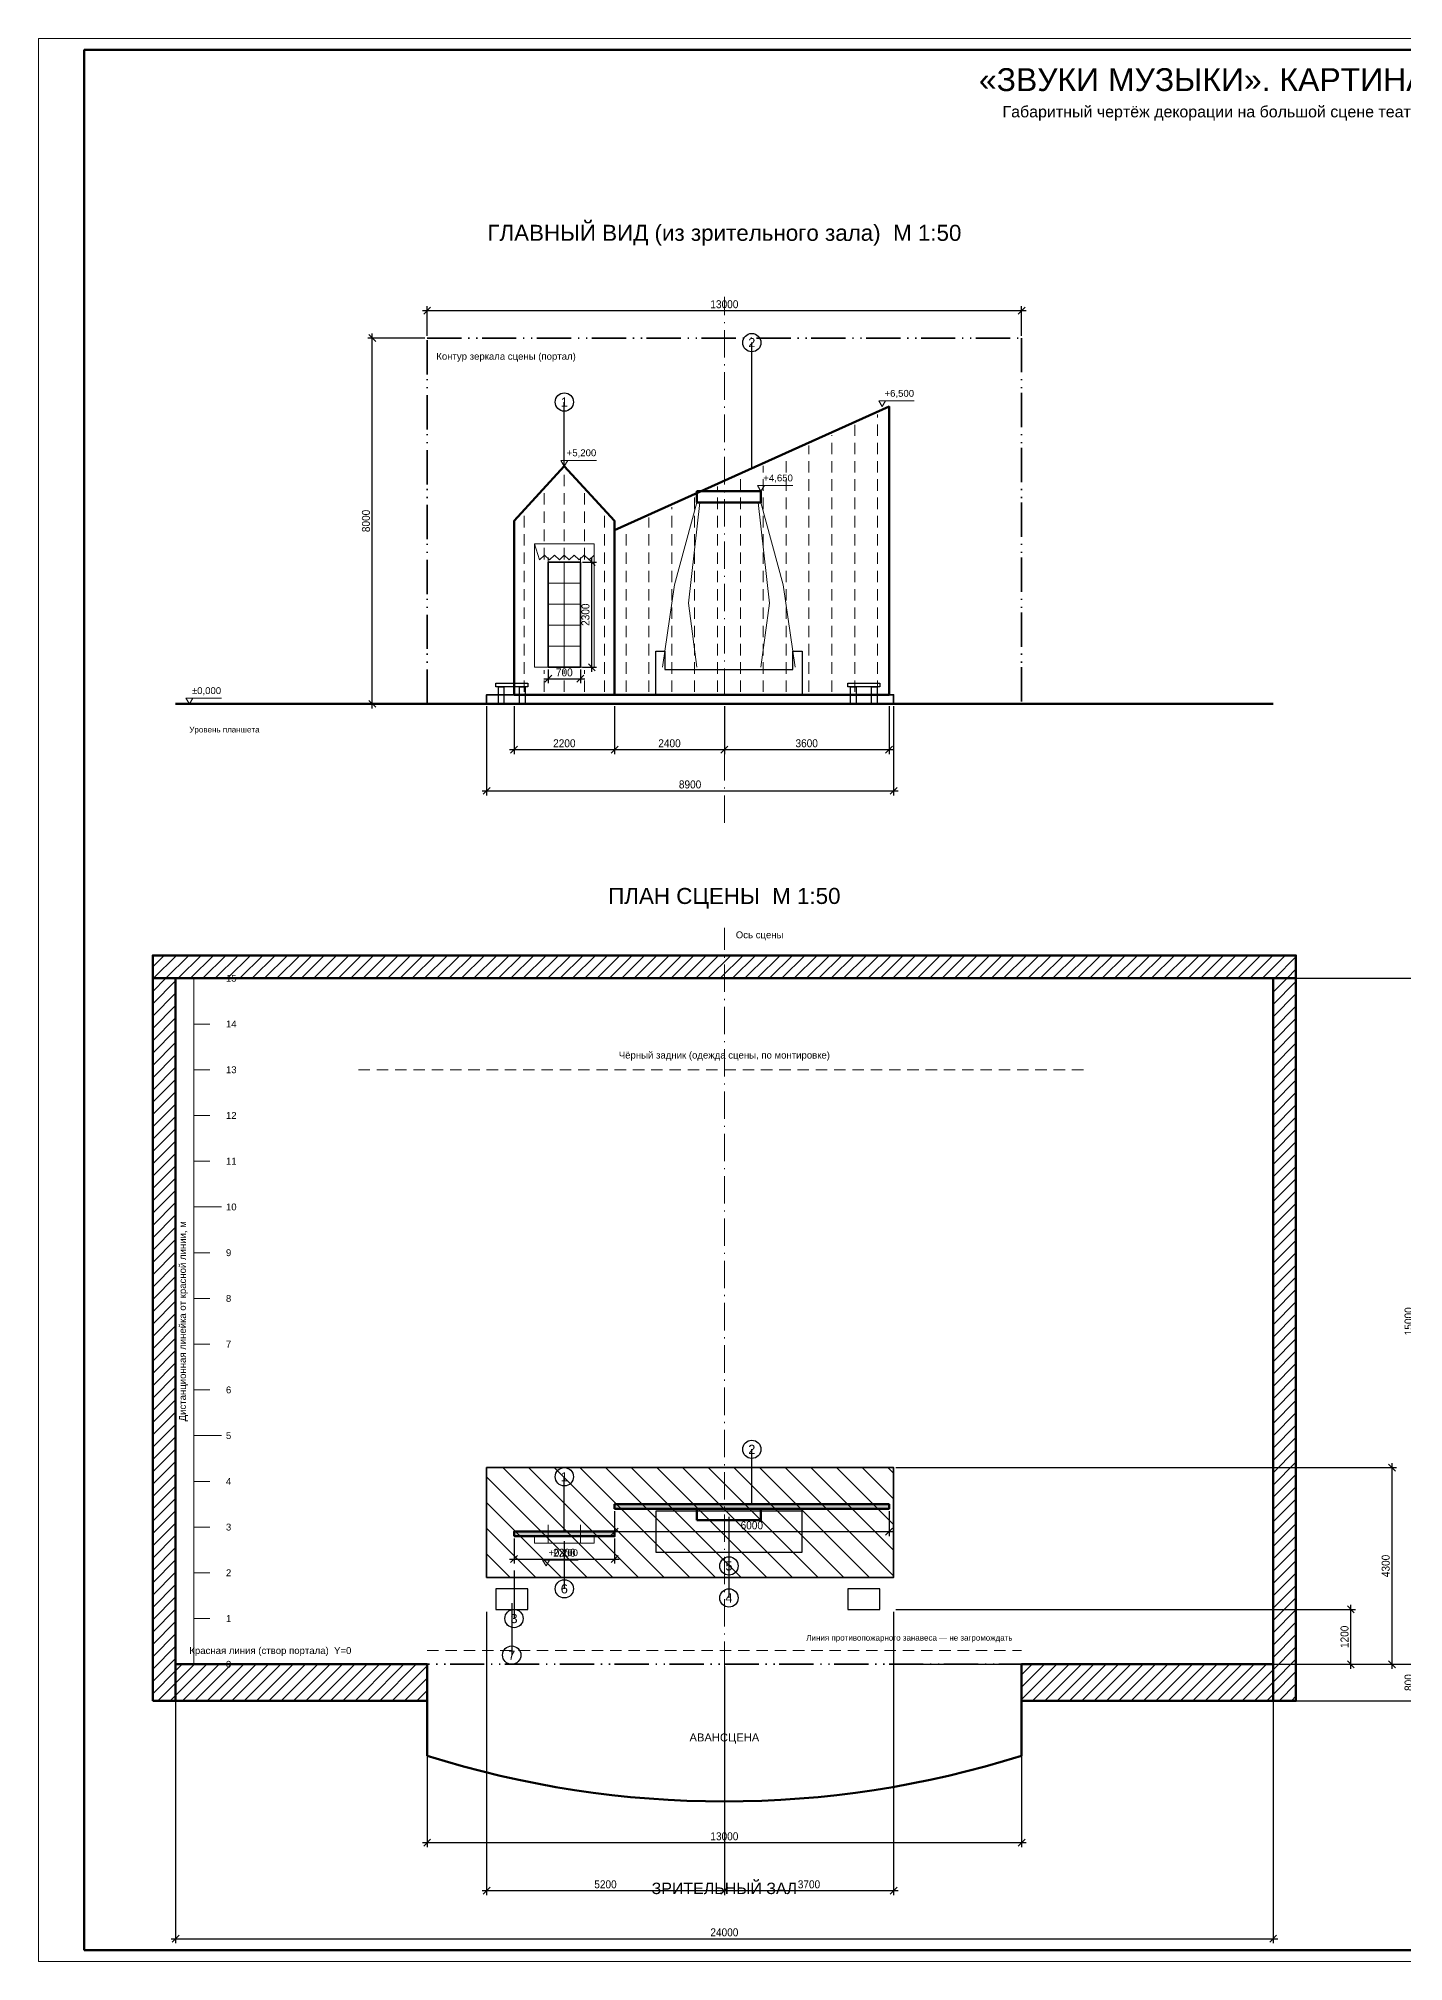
# Model space of a CAD drawing. Header units: millimetres. Extents: x 0 to 188350, y 0 to 42050.
# Drawn here: x 128900 to 158752, y 0 to 42050 of the extents above; entities that cross this region are included whole.
import ezdxf
from ezdxf.enums import TextEntityAlignment as Align

# ---------------------------------------------------------------- set-up
doc = ezdxf.new("R2010")
doc.units = ezdxf.units.MM
doc.header["$LTSCALE"] = 50
for name, pattern in [('GOST_AXIS', [18.5, 12, -3, 0.5, -3]), ('GOST_HIDDEN', [8, 5, -3]), ('GOST_PHANTOM', [24, 15, -3, 0.5, -3, 0.5, -2])]:
    doc.linetypes.add(name, pattern=pattern)
for name, color, linetype, lineweight in [('ДЕКОР_ДЕТАЛИ', 4, 'Continuous', 18), ('ДЕКОРАЦИЯ', 7, 'Continuous', 50), ('МЕБЕЛЬ', 6, 'Continuous', 25), ('НЕВИДИМЫЕ', 8, 'GOST_HIDDEN', 18), ('ОСИ', 1, 'GOST_AXIS', 18), ('ПОДИУМЫ', 3, 'Continuous', 35), ('ПОРТАЛ', 1, 'GOST_PHANTOM', 35), ('РАЗМЕРЫ', 2, 'Continuous', 18), ('РАМКА', 7, 'Continuous', 50), ('СЦЕНА', 8, 'Continuous', 50), ('СЦЕНА_ТОНК', 8, 'Continuous', 18), ('ТЕКСТ', 7, 'Continuous', 25), ('ШТРИХОВКА', 8, 'Continuous', 13)]:
    doc.layers.add(name, color=color, linetype=linetype, lineweight=lineweight)
doc.styles.add('RU', font='arial.ttf', dxfattribs={"width": 0.9})
doc.dimstyles.new('GOST_1-50', dxfattribs={"dimscale": 50, "dimtxt": 3.5, "dimasz": 2.5, "dimexe": 2, "dimexo": 1, "dimgap": 1, "dimtad": 1, "dimdec": 0, "dimtxsty": 'RU', "dimtsz": 1.5, "dimcen": 2.5, "dimdle": 2, "dimclrd": 2, "dimclre": 2, "dimazin": 3, "dimtfac": 1, "dimtmove": 0, "dimatfit": 3})

msp = doc.modelspace()

# ---------------------------------------------------------------- hatches: boundary and pattern name
at = {"layer": 'ШТРИХОВКА'}
h = msp.add_hatch(dxfattribs=at)
h.set_pattern_fill('ANSI31', scale=60)
h.paths.add_polyline_path([(131400, 21500), (156400, 21500), (156400, 22000), (131400, 22000)])
h = msp.add_hatch(dxfattribs=at)
h.set_pattern_fill('ANSI31', scale=60)
h.paths.add_polyline_path([(131400, 5700), (131900, 5700), (131900, 21500), (131400, 21500)])
h = msp.add_hatch(dxfattribs=at)
h.set_pattern_fill('ANSI31', scale=60)
h.paths.add_polyline_path([(155900, 5700), (156400, 5700), (156400, 21500), (155900, 21500)])
h = msp.add_hatch(dxfattribs=at)
h.set_pattern_fill('ANSI31', scale=125, angle=90)
h.paths.add_polyline_path([(138700, 8400), (147600, 8400), (147600, 10800), (138700, 10800)])
for points in [[(141500, 9900), (147500, 9900), (147500, 10000), (141500, 10000)], [(139300, 9300), (141500, 9300), (141500, 9400), (139300, 9400)]]:
    msp.add_hatch(color=8, dxfattribs=at).paths.add_polyline_path(points)
h = msp.add_hatch(dxfattribs=at)
h.set_pattern_fill('ANSI31', scale=60)
h.paths.add_polyline_path([(131900, 5700), (137400, 5700), (137400, 6500), (131900, 6500)])
h = msp.add_hatch(dxfattribs=at)
h.set_pattern_fill('ANSI31', scale=60)
h.paths.add_polyline_path([(150400, 5700), (155900, 5700), (155900, 6500), (150400, 6500)])

# ---------------------------------------------------------------- linework, layer by layer
at = {"layer": 'ДЕКОР_ДЕТАЛИ', "linetype": 'GOST_HIDDEN'}
for p, q in [((147250, 27760), (147250, 33827.5)), ((146250, 27760), (146250, 33377.5)), ((146750, 27760), (146750, 33602.5)), ((145250, 27760), (145250, 32927.5)), ((145750, 27760), (145750, 33152.5)), ((140400, 30660), (140400, 32640)), ((144250, 27760), (144250, 32477.5)), ((144750, 27760), (144750, 32702.5)), ((139960, 30660), (139960, 32160)), ((140840, 30660), (140840, 32160)), ((143250, 27760), (143250, 32027.5)), ((143750, 27760), (143750, 32252.5)), ((139520, 27760), (139520, 31680)), ((141280, 27760), (141280, 31680)), ((142250, 27760), (142250, 31577.5)), ((142750, 27760), (142750, 31802.5)), ((141750, 27760), (141750, 31352.5)), ((139960, 27760), (139960, 28240)), ((140400, 27760), (140400, 28240)), ((140840, 27760), (140840, 28240))]:
    msp.add_line(p, q, dxfattribs=at)
at = {"layer": 'ДЕКОР_ДЕТАЛИ'}
for p, q in [((140050, 30700), (140050, 28300)), ((140750, 30700), (140750, 28300)), ((140400, 28300), (140400, 30600)), ((140050, 30140), (140750, 30140)), ((140050, 29680), (140750, 29680)), ((140050, 29220), (140750, 29220)), ((140050, 28760), (140750, 28760)), ((140050, 9150), (140050, 9550)), ((140750, 9150), (140750, 9550))]:
    msp.add_line(p, q, dxfattribs=at)
for points in [[(143300, 31900), (142812.5, 30100), (142550, 28300)], [(143360, 31900), (143112.5, 29700), (143300, 28300)], [(144640, 31900), (144887.5, 29700), (144700, 28300)], [(144700, 31900), (145187.5, 30100), (145450, 28300)], [(139750, 31000), (139858.3, 30650), (139966.7, 30750), (140075, 30650), (140183.3, 30750), (140291.7, 30650), (140400, 30750), (140508.3, 30650), (140616.7, 30750), (140725, 30650), (140833.3, 30750), (140941.7, 30650), (141050, 30750)]]:
    msp.add_lwpolyline(points, dxfattribs=at)
for points in [[(139750, 28300), (139750, 31000), (141050, 31000), (141050, 28300)], [(139750, 9150), (141050, 9150), (141050, 9300), (139750, 9300)]]:
    msp.add_lwpolyline(points, close=True, dxfattribs=at)
at = {"layer": 'ДЕКОРАЦИЯ'}
for points in [[(141500, 27700), (141500, 31300), (147500, 34000), (147500, 27700)], [(139300, 27700), (139300, 31500), (140400, 32700), (141500, 31500), (141500, 27700)], [(143300, 31900), (144700, 31900), (144700, 32150), (143300, 32150)], [(141500, 9900), (147500, 9900), (147500, 10000), (141500, 10000)], [(143300, 9650), (144700, 9650), (144700, 9900), (143300, 9900)], [(139300, 9300), (141500, 9300), (141500, 9400), (139300, 9400)]]:
    msp.add_lwpolyline(points, close=True, dxfattribs=at)
at = {"layer": 'ДЕКОРАЦИЯ', "lineweight": 35}
msp.add_lwpolyline([(140050, 28300), (140050, 30600), (140750, 30600), (140750, 28300)], close=True, dxfattribs=at)
at = {"layer": 'МЕБЕЛЬ'}
for points in [[(142400, 27700), (142400, 28650), (142600, 28650), (142600, 28250), (145400, 28250), (145400, 28650), (145600, 28650), (145600, 27700)], [(138900, 27950), (139600, 27950), (139600, 27870), (138900, 27870)], [(146600, 27950), (147300, 27950), (147300, 27870), (146600, 27870)], [(142400, 8950), (145600, 8950), (145600, 9850), (142400, 9850)], [(138900, 7700), (139600, 7700), (139600, 8150), (138900, 8150)], [(146600, 7700), (147300, 7700), (147300, 8150), (146600, 8150)]]:
    msp.add_lwpolyline(points, close=True, dxfattribs=at)
for points in [[(138960, 27500), (138960, 27870), (139080, 27870), (139080, 27500)], [(139420, 27500), (139420, 27870), (139540, 27870), (139540, 27500)], [(146660, 27500), (146660, 27870), (146780, 27870), (146780, 27500)], [(147120, 27500), (147120, 27870), (147240, 27870), (147240, 27500)]]:
    msp.add_lwpolyline(points, dxfattribs=at)
at = {"layer": 'НЕВИДИМЫЕ'}
msp.add_line((135900, 19500), (151900, 19500), dxfattribs=at)
at = {"layer": 'НЕВИДИМЫЕ', "color": 1}
msp.add_line((137400, 6800), (150400, 6800), dxfattribs=at)
at = {"layer": 'ОСИ'}
for p, q in [((143900, 24900), (143900, 36400)), ((143900, 2700), (143900, 22600))]:
    msp.add_line(p, q, dxfattribs=at)
at = {"layer": 'ПОДИУМЫ'}
for points in [[(138700, 27500), (147600, 27500), (147600, 27700), (138700, 27700)], [(138700, 8400), (147600, 8400), (147600, 10800), (138700, 10800)]]:
    msp.add_lwpolyline(points, close=True, dxfattribs=at)
at = {"layer": 'ПОРТАЛ', "color": 1}
msp.add_line((131900, 6500), (155900, 6500), dxfattribs=at)
msp.add_lwpolyline([(137400, 27500), (137400, 35500), (150400, 35500), (150400, 27500)], dxfattribs=at)
at = {"layer": 'РАЗМЕРЫ'}
for p, q in [((147350, 34125), (148050, 34125)), ((140400, 32825), (141100, 32825)), ((144700, 32275), (145400, 32275)), ((132200, 27625), (132900, 27625)), ((140000, 8775), (140700, 8775))]:
    msp.add_line(p, q, dxfattribs=at)
for points in [[(147350, 34000), (147275, 34125), (147425, 34125)], [(140400, 32700), (140325, 32825), (140475, 32825)], [(144700, 32150), (144625, 32275), (144775, 32275)], [(132200, 27500), (132125, 27625), (132275, 27625)], [(140000, 8650), (139925, 8775), (140075, 8775)]]:
    msp.add_lwpolyline(points, close=True, dxfattribs=at)
at = {"layer": 'РАМКА', "lineweight": 18}
msp.add_lwpolyline([(128900, 0), (188350, 0), (188350, 42050), (128900, 42050)], close=True, dxfattribs=at)
at = {"layer": 'РАМКА'}
msp.add_lwpolyline([(129900, 250), (188100, 250), (188100, 41800), (129900, 41800)], close=True, dxfattribs=at)
at = {"layer": 'СЦЕНА', "lineweight": 70}
msp.add_line((131900, 27500), (155900, 27500), dxfattribs=at)
at = {"layer": 'СЦЕНА'}
for points in [[(131400, 21500), (156400, 21500), (156400, 22000), (131400, 22000)], [(131400, 5700), (131900, 5700), (131900, 21500), (131400, 21500)], [(155900, 5700), (156400, 5700), (156400, 21500), (155900, 21500)], [(131900, 5700), (137400, 5700), (137400, 6500), (131900, 6500)], [(150400, 5700), (155900, 5700), (155900, 6500), (150400, 6500)]]:
    msp.add_lwpolyline(points, close=True, dxfattribs=at)
for points in [[(137400, 5700), (137400, 4500)], [(150400, 5700), (150400, 4500)]]:
    msp.add_lwpolyline(points, dxfattribs=at)
msp.add_arc((143900, 25125), 21625, 252.50768, -72.50768, dxfattribs=at)
at = {"layer": 'СЦЕНА_ТОНК'}
for p, q in [((132300, 6500), (132300, 21500)), ((132300, 21500), (132900, 21500)), ((132300, 20500), (132650, 20500)), ((132300, 19500), (132650, 19500)), ((132300, 18500), (132650, 18500)), ((132300, 17500), (132650, 17500)), ((132300, 16500), (132900, 16500)), ((132300, 15500), (132650, 15500)), ((132300, 14500), (132650, 14500)), ((132300, 13500), (132650, 13500)), ((132300, 12500), (132650, 12500)), ((132300, 11500), (132900, 11500)), ((132300, 10500), (132650, 10500)), ((132300, 9500), (132650, 9500)), ((132300, 8500), (132650, 8500)), ((132300, 7500), (132650, 7500)), ((132300, 6500), (132900, 6500))]:
    msp.add_line(p, q, dxfattribs=at)
at = {"layer": 'ТЕКСТ'}
for p, q in [((144500, 32650), (144500, 35400)), ((140400, 32700), (140400, 34100)), ((144500, 10000), (144500, 11200)), ((140400, 9400), (140400, 10600)), ((144000, 9725), (144000, 8650)), ((140400, 9195), (140400, 8150)), ((144000, 9220), (144000, 7950)), ((139300, 8550), (139300, 7500)), ((139250, 7835), (139250, 6700))]:
    msp.add_line(p, q, dxfattribs=at)
for centre in [(144500, 35400), (140400, 34100), (144500, 11200), (140400, 10600), (144000, 8650), (140400, 8150), (144000, 7950), (139300, 7500), (139250, 6700)]:
    msp.add_circle(centre, 200, dxfattribs=at)

# ---------------------------------------------------------------- texts
at = {"layer": 'РАЗМЕРЫ', "style": 'RU'}
for s, p in [('+6,500', (147725, 34170)), ('+5,200', (140775, 32870)), ('+4,650', (145075, 32320)), ('±0,000', (132575, 27670)), ('+0,200', (140375, 8820))]:
    msp.add_text(s, height=150, dxfattribs=at).set_placement(p, align=Align.BOTTOM_CENTER)
at = {"layer": 'ТЕКСТ', "style": 'RU'}
for s, height, p in [('«ЗВУКИ МУЗЫКИ». КАРТИНА 3 — ДЕТСКАЯ СПАЛЬНЯ', 500, (158625, 41150)), ('Габаритный чертёж декорации на большой сцене театра-фестиваля «Балтийский дом», Санкт-Петербург', 250, (158625, 40450)), ('ГЛАВНЫЙ ВИД (из зрительного зала)  М 1:50', 350, (143900, 37800)), ('2', 200, (144500, 35400)), ('1', 200, (140400, 34100)), ('ПЛАН СЦЕНЫ  М 1:50', 350, (143900, 23300)), ('2', 200, (144500, 11200)), ('1', 200, (140400, 10600)), ('5', 200, (144000, 8650)), ('6', 200, (140400, 8150)), ('4', 200, (144000, 7950)), ('3', 200, (139300, 7500)), ('7', 200, (139250, 6700)), ('АВАНСЦЕНА', 175, (143900, 4900)), ('ЗРИТЕЛЬНЫЙ ЗАЛ', 250, (143900, 1600))]:
    msp.add_text(s, height=height, dxfattribs=at).set_placement(p, align=Align.MIDDLE_CENTER)
for s, p in [('Контур зеркала сцены (портал)', (137600, 35100)), ('Ось сцены', (144150, 22450)), ('15', (133000, 21500)), ('14', (133000, 20500)), ('13', (133000, 19500)), ('12', (133000, 18500)), ('11', (133000, 17500)), ('10', (133000, 16500)), ('9', (133000, 15500)), ('8', (133000, 14500)), ('7', (133000, 13500)), ('6', (133000, 12500)), ('5', (133000, 11500)), ('4', (133000, 10500)), ('3', (133000, 9500)), ('2', (133000, 8500)), ('1', (133000, 7500)), ('0', (133000, 6500))]:
    msp.add_text(s, height=150, dxfattribs=at).set_placement(p, align=Align.MIDDLE_LEFT)
msp.add_text('Уровень планшета', height=125, dxfattribs=at).set_placement((132200, 27000), align=Align.TOP_LEFT)
msp.add_text('Чёрный задник (одежда сцены, по монтировке)', height=150, dxfattribs=at).set_placement((143900, 19700), align=Align.BOTTOM_CENTER)
msp.add_text('Дистанционная линейка от красной линии, м', height=150, rotation=90, dxfattribs=at).set_placement((132050, 14000), align=Align.MIDDLE_CENTER)
msp.add_text('Красная линия (створ портала)  Y=0', height=150, dxfattribs=at).set_placement((132200, 6680), align=Align.BOTTOM_LEFT)
msp.add_text('Линия противопожарного занавеса — не загромождать', height=125, dxfattribs=at).set_placement((150200, 6980), align=Align.BOTTOM_RIGHT)

# ---------------------------------------------------------------- dimensions: what is measured, and where the dimension line sits
at = {"layer": 'РАЗМЕРЫ'}
for base, p1, p2 in [((137400, 36100), (137400, 35500), (150400, 35500)), ((140050, 28050), (140050, 28300), (140750, 28300)), ((138700, 25600), (138700, 27500), (147600, 27500)), ((139300, 26500), (139300, 27500), (141500, 27500)), ((141500, 26500), (141500, 27500), (143900, 27500)), ((143900, 26500), (143900, 27500), (147500, 27500)), ((141500, 9400), (141500, 9900), (147500, 9900)), ((139300, 8800), (139300, 9300), (141500, 9300)), ((138700, 1550), (138700, 7700), (143900, 6500)), ((143900, 1550), (143900, 6500), (147600, 7700)), ((131900, 500), (131900, 6500), (155900, 6500)), ((137400, 2600), (137400, 5700), (150400, 5700))]:
    msp.add_linear_dim(base=base, p1=p1, p2=p2, dimstyle='GOST_1-50', dxfattribs=at).render()
for base, p1, p2 in [((136200, 27500), (137400, 27500), (137400, 35500)), ((141000, 28300), (140750, 28300), (140750, 30600)), ((159000, 6500), (155900, 6500), (155900, 21500)), ((158500, 6500), (147600, 6500), (147600, 10800)), ((157600, 6500), (147600, 6500), (147600, 7700)), ((159000, 5700), (155900, 5700), (155900, 6500))]:
    msp.add_linear_dim(base=base, p1=p1, p2=p2, angle=90, dimstyle='GOST_1-50', dxfattribs=at).render()

doc.saveas('drawing.dxf')
